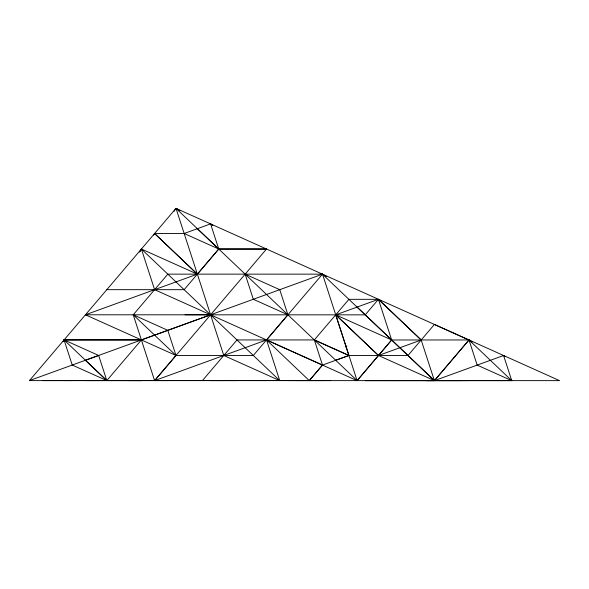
<?xml version="1.0" encoding="UTF-8"?>
<svg xmlns="http://www.w3.org/2000/svg" width="589" height="589" viewBox="0 0 589 589"><rect width="100%" height="100%" fill="white"/><g stroke="black" fill="none" stroke-linecap="round" stroke-linejoin="round"><path stroke-width="0.88" d="M140.101 251.466L141.389 249.022L197.359 274.143L85.427 314.791L175.971 355.462L154.598 380.604L266.537 339.941L287.911 314.813L279.753 289.678L245.157 274.143L253.322 299.278L287.918 314.813M153.736 235.121L154.59 233.494L184.143 233.509L210.575 223.894L559.55 380.634L29.45 380.604L175.978 208.381L210.59 223.894L212.791 225.499L210.59 223.901L218.747 249.022L197.374 274.165M139.394 252.092L141.389 249.022L279.738 380.604L266.537 339.941L322.477 365.084L348.909 355.476L314.335 339.934L236.992 339.941L202.402 380.604M173.976 211.429L175.964 208.366L179.932 210.671M268.893 341.34L266.537 339.949L309.277 380.612L322.485 365.077L314.335 339.941M472.157 341.811L469.013 339.963L391.641 339.986L357.118 380.656L154.605 289.678L141.397 249.014M460.834 380.619L426.289 380.619L434.432 380.612L468.999 339.956L471.958 342.106M210.567 314.835L141.397 339.919L64.068 339.919L72.226 365.04L106.815 380.582L141.412 339.941M154.62 380.612L266.537 249.014L218.74 249.022L184.143 289.678L106.808 289.67M421.187 380.59L511.745 380.641L503.588 355.506L505.067 356.566L503.595 355.498L434.417 380.634L322.448 274.202L253.322 355.476L175.978 355.469M348.938 299.308L314.32 339.949L348.909 355.469M309.277 380.612L322.485 365.084M399.835 380.641L365.246 380.619L434.387 380.604L421.179 339.971L378.433 299.337L391.663 339.978L357.096 380.619L322.514 274.15L167.813 274.143L133.232 314.806L154.598 380.59L167.799 380.59M378.403 299.345L421.179 340.008L378.469 355.491L434.424 380.627L469.006 339.971L511.745 380.634L477.164 365.106L469.006 339.971M345.301 346.892L346.877 345.971M29.479 380.575L322.514 274.15M98.65 355.462L85.442 360.262L106.815 380.582L98.65 355.462L64.068 339.919L141.404 339.934M468.969 340.015L434.387 324.48L407.986 355.498L348.946 355.52L335.759 314.843L378.425 299.322L380.693 300.935M335.701 360.269L348.916 355.476M106.955 380.56L154.679 380.568M128.269 380.516L141.47 380.487M64.083 380.568L42.717 380.597L322.492 380.553M218.733 380.516L115.098 380.538M210.567 380.627L237.006 380.619M253.322 380.553L266.537 380.538M296.134 380.59L330.709 380.575L322.529 380.59M184.158 233.487L218.747 249.029L266.53 249.044M348.879 299.33L378.418 299.322L365.224 314.85L85.42 314.791M185.079 314.769L211.002 314.776M85.427 380.597L98.635 380.59M64.039 380.604L72.211 380.612M399.821 380.634L468.999 380.619M245.157 380.56L266.545 380.597M287.903 380.604L322.485 380.619M85.449 380.582L141.412 380.627L128.174 380.604M335.759 314.843L378.484 355.52L335.737 314.857L391.685 339.986L434.424 380.604M279.738 380.604L223.776 355.476L176.008 208.359L177.473 209.426M167.821 330.333L133.247 314.798L154.605 335.126M378.484 299.337L380.847 300.714M322.529 274.202L326.497 276.506M175.986 208.366L357.089 380.597M154.605 335.134L175.986 355.454L167.813 330.341M64.068 339.919L106.815 380.582M357.096 307.075L391.67 339.978M197.374 228.687L218.74 249.022M64.068 339.949L63.207 341.576L64.068 339.949M149.643 380.516L141.493 380.546L149.658 380.531M197.352 274.15L154.605 233.502L197.33 274.157"/></g></svg>
